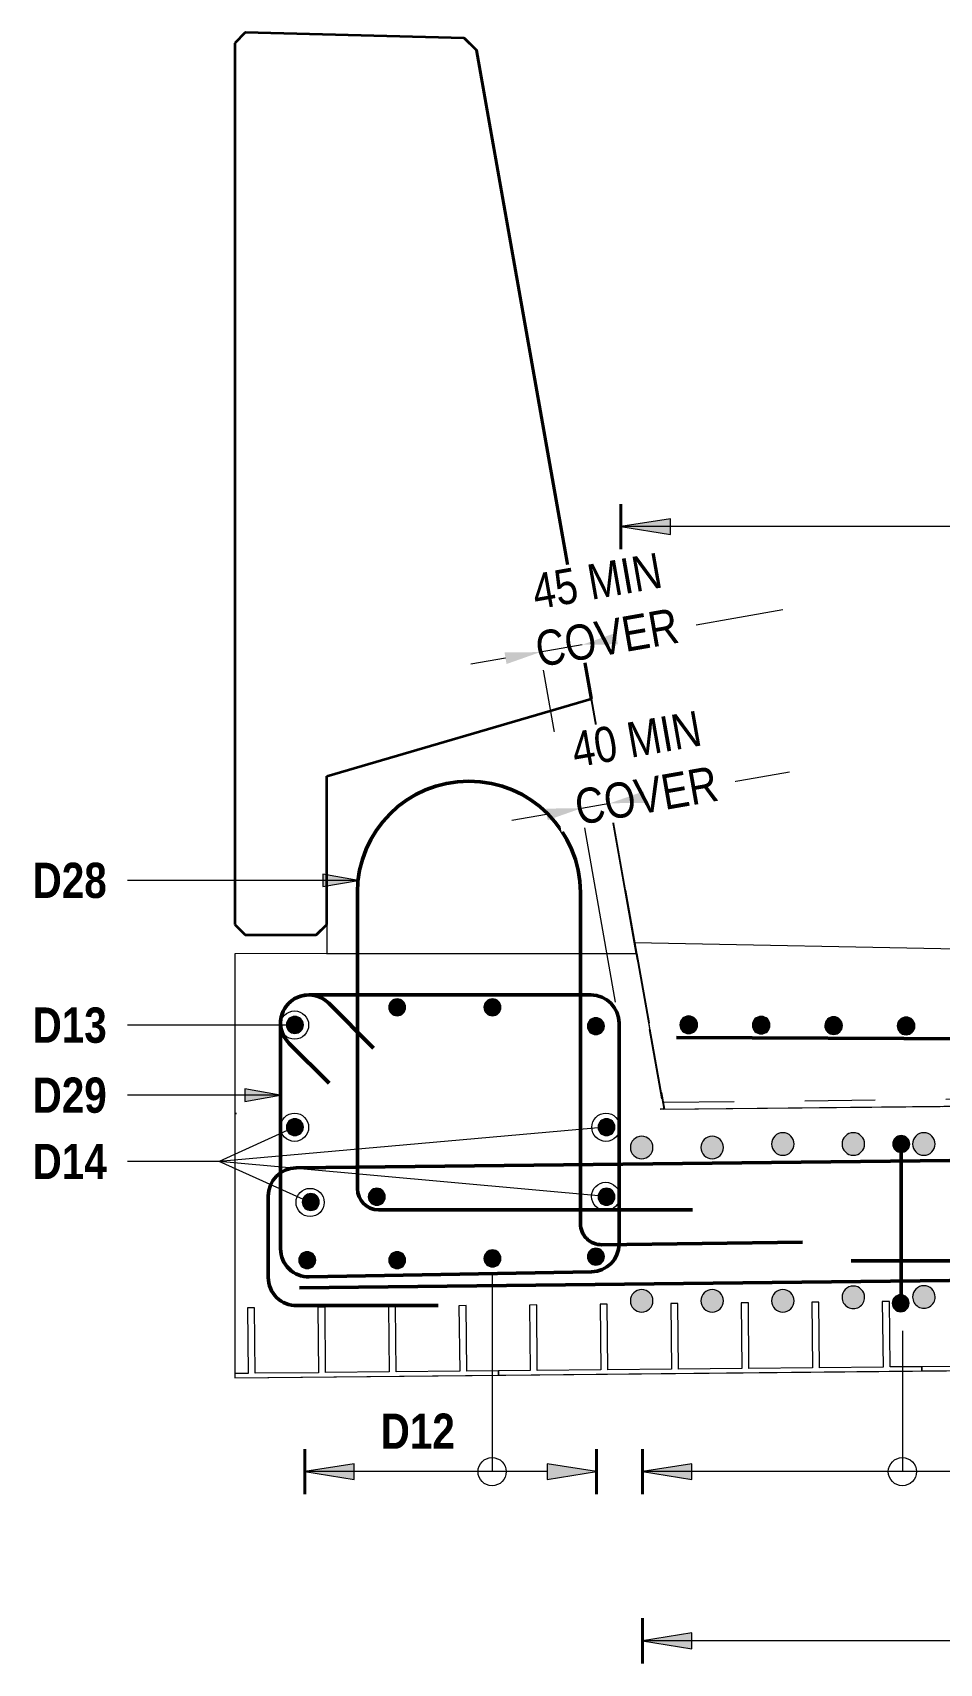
# Model space of a CAD drawing. Header units: metres. Extents: x 577 to 630, y 3 to 1710.
# Drawn here: x 604.981 to 606.266, y 18.444 to 20.757 of the extents above; entities that cross this region are included whole.
import ezdxf

# ---------------------------------------------------------------- set-up
doc = ezdxf.new("R2010")
doc.units = ezdxf.units.M
doc.linetypes.add('JacobsDash', pattern=[0.0045, 0.003, -0.0015])
doc.layers.get('Defpoints').update_dxf_attribs({"color": 41})
for name, color, linetype, lineweight in [('BRIDGE-FRAMING-LINE-18-HID', 7, 'JacobsDash', 18), ('D-BDGE', 7, 'Continuous', 13), ('D-BDGE-FLOOR', 7, 'Continuous', 50), ('D-BDGE-FLOOR-HID', 7, 'JacobsDash', 18), ('D-BDGE-FRAMING', 7, 'Continuous', 50), ('D-BDGE-GEN-MOD', 7, 'Continuous', 35), ('D-BDGE-LINE', 7, 'Continuous', 9), ('D-ENHA-TEXT', 7, 'Continuous', 9), ('D-ENHA-TEXT-DIMS', 7, 'Continuous', 9)]:
    doc.layers.add(name, color=color, linetype=linetype, lineweight=lineweight)
doc.styles.add('Arial Narrow_2', font='ARIALN.TTF', dxfattribs={"height": 0.05})
doc.styles.add('Arial Narrow_B_1', font='ARIALNB.TTF', dxfattribs={"height": 0.05})
doc.dimstyles.new('Dimension_Standard_O__mm__3', dxfattribs={"dimscale": 0.3048, "dimtxt": 0.051172, "dimasz": 0.164042, "dimexe": 0.15748, "dimexo": 0.098425, "dimgap": 0.098425, "dimtad": 1, "dimdec": 0, "dimlfac": 1000, "dimzin": 0, "dimdsep": 46, "dimtxsty": 'Arial Narrow_2', "dimsah": 1, "dimcen": 0.09, "dimaunit": 1, "dimadec": 4, "dimazin": 0, "dimtfac": 1, "dimtdec": 4, "dimtix": 1, "dimtmove": 2, "dimatfit": 3, "dimfxl": 1, "dimtvp": 1, "dimtfill": 1, "dimtolj": 1, "dimtzin": 0, "dimlwd": 18, "dimlwe": 18, "dimarcsym": 2})

# ---------------------------------------------------------------- blocks, each defined once
blk = doc.blocks.new('08_ADC_Barrier_Precast_T2D_MBP-02-B - MBP-02-B-7218689-DRG-1095 SECTION 1')
at = {"layer": 'D-BDGE-GEN-MOD'}
for p, q in [((-1689.4537, 20.7571), (-1689.4687, 20.7421)), ((-1689.1434, 20.7494), (-1689.4537, 20.7571)), ((-1689.4533, 20.7571), (-1689.4537, 20.7571)), ((-1689.4687, 20.7421), (-1689.4687, 19.4921)), ((-1689.1262, 20.7323), (-1689.1434, 20.7494)), ((-1689.1434, 20.7494), (-1689.143, 20.7494)), ((-1689.143, 20.7494), (-1689.1258, 20.7323)), ((-1688.9635, 19.8122), (-1689.1262, 20.7323)), ((-1689.1258, 20.7323), (-1689.1262, 20.7323)), ((-1689.1258, 20.7323), (-1688.9631, 19.8122)), ((-1689.3381, 19.7021), (-1688.9635, 19.8122)), ((-1688.9631, 19.8122), (-1688.9635, 19.8122)), ((-1689.3381, 19.4921), (-1689.3381, 19.7021)), ((-1689.4687, 19.4921), (-1689.4537, 19.4771)), ((-1689.3532, 19.4771), (-1689.3381, 19.4921)), ((-1689.3382, 19.4917), (-1689.3528, 19.4771)), ((-1689.4537, 19.4771), (-1689.3532, 19.4771)), ((-1689.3528, 19.4771), (-1689.3532, 19.4771))]:
    blk.add_line(p, q, dxfattribs=at)
blk = doc.blocks.new('07_STR_DPS_PermadecPanel - 07_STR_DPS_PermadecPanel-5973116-DRG-1095 SECTION 1')
at = {"layer": 'D-BDGE-FRAMING', "lineweight": 13}
for p, q in [((-1688.4408, 18.9581), (-1688.4508, 18.958)), ((-1688.4508, 18.958), (-1688.4498, 18.865)), ((-1688.4398, 18.8651), (-1688.4408, 18.9581)), ((-1688.3408, 18.9591), (-1688.3508, 18.959)), ((-1688.3508, 18.959), (-1688.3499, 18.866)), ((-1688.3399, 18.8661), (-1688.3408, 18.9591)), ((-1688.2408, 18.9601), (-1688.2508, 18.96)), ((-1688.2508, 18.96), (-1688.2499, 18.867)), ((-1688.2399, 18.8671), (-1688.2408, 18.9601)), ((-1688.1408, 18.9611), (-1688.1508, 18.961)), ((-1688.1508, 18.961), (-1688.1499, 18.868)), ((-1688.1399, 18.8681), (-1688.1408, 18.9611)), ((-1688.0408, 18.9621), (-1688.0508, 18.962)), ((-1688.0508, 18.962), (-1688.0499, 18.869)), ((-1688.0399, 18.8691), (-1688.0408, 18.9621)), ((-1687.9408, 18.9631), (-1687.9508, 18.963)), ((-1687.9508, 18.963), (-1687.9499, 18.87)), ((-1687.9399, 18.8701), (-1687.9408, 18.9631)), ((-1688.4498, 18.865), (-1688.4948, 18.8646)), ((-1688.4948, 18.8586), (-1687.8948, 18.8646)), ((-1688.4948, 18.8646), (-1688.4948, 18.8586)), ((-1688.3499, 18.866), (-1688.4398, 18.8651)), ((-1688.2499, 18.867), (-1688.3399, 18.8661)), ((-1688.1499, 18.868), (-1688.2399, 18.8671)), ((-1688.0499, 18.869), (-1688.1399, 18.8681)), ((-1687.9499, 18.87), (-1688.0399, 18.8691)), ((-1687.8949, 18.8706), (-1687.9399, 18.8701)), ((-1687.8948, 18.8646), (-1687.8949, 18.8706))]:
    blk.add_line(p, q, dxfattribs=at)
blk = doc.blocks.new('Upstand North - Upstand North-7372798-DRG-1095 SECTION 1')
at = {"layer": 'BRIDGE-FRAMING-LINE-18-HID', "lineweight": 13}
for p, q in [((-1688.9631, 19.8124), (-1688.9635, 19.8124)), ((-1689.3382, 19.7023), (-1689.3382, 19.7021)), ((-1688.9019, 19.466), (-1688.8992, 19.4507))]:
    blk.add_line(p, q, dxfattribs=at)
at = {"layer": 'D-BDGE-FRAMING', "lineweight": 13}
for p, q in [((-1688.9635, 19.8124), (-1689.3382, 19.7023)), ((-1688.8995, 19.4507), (-1688.9635, 19.8122)), ((-1688.9631, 19.8122), (-1688.9019, 19.4661)), ((-1689.3382, 19.4921), (-1689.3382, 19.4504)), ((-1689.3382, 19.4504), (-1688.8995, 19.4507))]:
    blk.add_line(p, q, dxfattribs=at)
blk = doc.blocks.new('CS_DET_Reinf_Bar Section_Solid - Reo Dot 32-6113454-DRG-1095 SECTION 1')
at = {"layer": 'D-BDGE-LINE'}
blk.add_hatch(color=256, dxfattribs=at).paths.add_polyline_path([(-1688.7919, 18.942), (-1688.7878, 18.9426), (-1688.7839, 18.9441), (-1688.7806, 18.9467), (-1688.7781, 18.95), (-1688.7765, 18.9539), (-1688.7759, 18.958), (-1688.7765, 18.9621), (-1688.7781, 18.966), (-1688.7806, 18.9693), (-1688.7839, 18.9719), (-1688.7878, 18.9735), (-1688.7919, 18.974), (-1688.7961, 18.9735), (-1688.7999, 18.9719), (-1688.8033, 18.9693), (-1688.8058, 18.966), (-1688.8074, 18.9621), (-1688.8079, 18.958), (-1688.8074, 18.9539), (-1688.8058, 18.95), (-1688.8033, 18.9467), (-1688.7999, 18.9441), (-1688.7961, 18.9426)])
for start, end in [(0, 180), (180, 0)]:
    blk.add_arc((-1688.7919, 18.958), 0.016, start, end, dxfattribs=at)
blk = doc.blocks.new('CS_DET_Reinf_Bar Section_Solid - Reo Dot 24-6224135-DRG-1095 SECTION 1')
at = {"layer": 'D-BDGE-LINE'}
blk.add_hatch(color=256, dxfattribs=at).paths.add_polyline_path([(-1688.9567, 19.0087), (-1688.9536, 19.0091), (-1688.9507, 19.0103), (-1688.9482, 19.0122), (-1688.9463, 19.0147), (-1688.9451, 19.0176), (-1688.9447, 19.0207), (-1688.9451, 19.0238), (-1688.9466, 19.027), (-1688.9482, 19.0292), (-1688.9507, 19.0311), (-1688.9536, 19.0323), (-1688.9567, 19.0327), (-1688.9598, 19.0323), (-1688.9627, 19.0311), (-1688.9652, 19.0292), (-1688.9671, 19.0267), (-1688.9683, 19.0238), (-1688.9687, 19.0207), (-1688.9683, 19.0176), (-1688.9671, 19.0147), (-1688.9652, 19.0122), (-1688.9627, 19.0103), (-1688.9598, 19.0091)])
for start, end in [(0, 180), (180, 0)]:
    blk.add_arc((-1688.9567, 19.0207), 0.012, start, end, dxfattribs=at)
blk = doc.blocks.new('Repeating Detail - Reo Dot_Scale 25_Section-1695670-DRG-1095 SECTION 1')
at = {"layer": 'D-BDGE-LINE'}
for points in [[(-1688.8253, 19.3371), (-1688.822, 19.3375), (-1688.819, 19.3388), (-1688.8164, 19.3407), (-1688.8144, 19.3433), (-1688.8131, 19.3463), (-1688.8127, 19.3496), (-1688.8131, 19.3528), (-1688.8143, 19.3558), (-1688.8163, 19.3584), (-1688.8189, 19.3604), (-1688.8219, 19.3617), (-1688.8251, 19.3621), (-1688.8284, 19.3617), (-1688.8314, 19.3605), (-1688.834, 19.3585), (-1688.836, 19.3559), (-1688.8373, 19.3529), (-1688.8377, 19.3497), (-1688.8373, 19.3465), (-1688.8361, 19.3434), (-1688.8341, 19.3408), (-1688.8315, 19.3388), (-1688.8285, 19.3376)], [(-1688.7226, 19.3366), (-1688.7193, 19.337), (-1688.7163, 19.3382), (-1688.7137, 19.3402), (-1688.7117, 19.3428), (-1688.7104, 19.3458), (-1688.71, 19.349), (-1688.7104, 19.3523), (-1688.7116, 19.3553), (-1688.7136, 19.3579), (-1688.7162, 19.3599), (-1688.7192, 19.3611), (-1688.7224, 19.3616), (-1688.7257, 19.3612), (-1688.7287, 19.3599), (-1688.7313, 19.358), (-1688.7333, 19.3554), (-1688.7345, 19.3524), (-1688.735, 19.3492), (-1688.7346, 19.3459), (-1688.7333, 19.3429), (-1688.7314, 19.3403), (-1688.7288, 19.3383), (-1688.7258, 19.337)], [(-1688.6198, 19.336), (-1688.6166, 19.3364), (-1688.6136, 19.3377), (-1688.611, 19.3397), (-1688.609, 19.3422), (-1688.6077, 19.3452), (-1688.6073, 19.3485), (-1688.6077, 19.3517), (-1688.6089, 19.3547), (-1688.6109, 19.3573), (-1688.6135, 19.3593), (-1688.6165, 19.3606), (-1688.6197, 19.361), (-1688.6229, 19.3606), (-1688.626, 19.3594), (-1688.6286, 19.3574), (-1688.6306, 19.3548), (-1688.6318, 19.3518), (-1688.6323, 19.3486), (-1688.6319, 19.3454), (-1688.6306, 19.3423), (-1688.6287, 19.3397), (-1688.6261, 19.3377), (-1688.6231, 19.3365)], [(-1688.5171, 19.3355), (-1688.5139, 19.3359), (-1688.5109, 19.3371), (-1688.5083, 19.3391), (-1688.5063, 19.3417), (-1688.505, 19.3447), (-1688.5046, 19.3479), (-1688.505, 19.3512), (-1688.5062, 19.3542), (-1688.5082, 19.3568), (-1688.5108, 19.3588), (-1688.5138, 19.36), (-1688.517, 19.3605), (-1688.5202, 19.3601), (-1688.5233, 19.3589), (-1688.5259, 19.3569), (-1688.5279, 19.3543), (-1688.5291, 19.3513), (-1688.5296, 19.3481), (-1688.5292, 19.3448), (-1688.5279, 19.3418), (-1688.5259, 19.3392), (-1688.5234, 19.3372), (-1688.5204, 19.3359)]]:
    blk.add_hatch(color=256, dxfattribs=at).paths.add_polyline_path(points)
for centre, start, end in [((-1688.8252, 19.3496), 89.6949, 269.6949), ((-1688.8252, 19.3496), 269.6949, 89.6949), ((-1688.7225, 19.3491), 89.6949, 269.6949), ((-1688.7225, 19.3491), 269.6949, 89.6949), ((-1688.6198, 19.3485), 89.6949, 269.6949), ((-1688.6198, 19.3485), 269.6949, 89.6949), ((-1688.5171, 19.348), 89.6949, 269.6949), ((-1688.5171, 19.348), 269.6949, 89.6949)]:
    blk.add_arc(centre, 0.0125, start, end, dxfattribs=at)
blk = doc.blocks.new('CS_Reinforcement Extents Dim - CS_Reinforcement Extents Dim-6475463-DRG-1095 SECTION 1')
at = {"layer": 'D-BDGE-LINE'}
for points in [[(-1688.8512, 20.0451), (-1688.8512, 20.0674), (-1688.9212, 20.0563)], [(-1686.7812, 20.0451), (-1686.7112, 20.0563), (-1686.7812, 20.0674)]]:
    blk.add_hatch(color=256, dxfattribs=at).paths.add_polyline_path(points)
at = {"layer": 'D-BDGE-LINE', "lineweight": 40}
for p, q in [((-1688.9212, 20.0243), (-1688.9212, 20.0883)), ((-1686.7112, 20.0245), (-1686.7112, 20.0883))]:
    blk.add_line(p, q, dxfattribs=at)
at = {"layer": 'D-BDGE-LINE', "lineweight": 18}
for p, q in [((-1688.8512, 20.0674), (-1688.9212, 20.0563)), ((-1688.8512, 20.0451), (-1688.8512, 20.0674)), ((-1686.7812, 20.0674), (-1686.7812, 20.0451)), ((-1686.7112, 20.0563), (-1686.7812, 20.0674)), ((-1688.9212, 20.0563), (-1688.8512, 20.0451)), ((-1686.7812, 20.0563), (-1688.9212, 20.0563)), ((-1686.7812, 20.0451), (-1686.7112, 20.0563))]:
    blk.add_line(p, q, dxfattribs=at)
blk = doc.blocks.new('CS_Reinforcement Extents Dim - CS_Reinforcement Extents Dim-6476066-DRG-1095 SECTION 1')
at = {"layer": 'D-BDGE-LINE'}
for points in [[(-1689.2994, 18.7046), (-1689.2994, 18.7269), (-1689.3694, 18.7157)], [(-1689.026, 18.7046), (-1688.956, 18.7157), (-1689.026, 18.7269)]]:
    blk.add_hatch(color=256, dxfattribs=at).paths.add_polyline_path(points)
at = {"layer": 'D-BDGE-LINE', "lineweight": 40}
for p, q in [((-1689.3694, 18.6837), (-1689.3694, 18.7477)), ((-1688.956, 18.684), (-1688.956, 18.7477))]:
    blk.add_line(p, q, dxfattribs=at)
at = {"layer": 'D-BDGE-LINE', "lineweight": 18}
for p, q in [((-1689.2994, 18.7269), (-1689.3694, 18.7157)), ((-1689.3694, 18.7157), (-1689.2994, 18.7046)), ((-1689.026, 18.7157), (-1689.3694, 18.7157)), ((-1689.2994, 18.7046), (-1689.2994, 18.7269)), ((-1689.026, 18.7269), (-1689.026, 18.7046)), ((-1688.956, 18.7157), (-1689.026, 18.7269)), ((-1689.026, 18.7046), (-1688.956, 18.7157))]:
    blk.add_line(p, q, dxfattribs=at)
blk = doc.blocks.new('CS_Reinforcement Extents Dim - CS_Reinforcement Extents Dim-6476557-DRG-1095 SECTION 1')
at = {"layer": 'D-BDGE-LINE'}
for points in [[(-1688.8207, 18.7046), (-1688.8207, 18.7269), (-1688.8907, 18.7157)], [(-1688.0606, 18.7046), (-1687.9906, 18.7157), (-1688.0606, 18.7269)]]:
    blk.add_hatch(color=256, dxfattribs=at).paths.add_polyline_path(points)
at = {"layer": 'D-BDGE-LINE', "lineweight": 40}
for p, q in [((-1688.8907, 18.6837), (-1688.8907, 18.7477)), ((-1687.9906, 18.684), (-1687.9906, 18.7477))]:
    blk.add_line(p, q, dxfattribs=at)
at = {"layer": 'D-BDGE-LINE', "lineweight": 18}
for p, q in [((-1688.8207, 18.7269), (-1688.8907, 18.7157)), ((-1688.8907, 18.7157), (-1688.8207, 18.7046)), ((-1688.0606, 18.7157), (-1688.8907, 18.7157)), ((-1688.8207, 18.7046), (-1688.8207, 18.7269)), ((-1688.0606, 18.7269), (-1688.0606, 18.7046)), ((-1687.9906, 18.7157), (-1688.0606, 18.7269)), ((-1688.0606, 18.7046), (-1687.9906, 18.7157))]:
    blk.add_line(p, q, dxfattribs=at)
blk = doc.blocks.new('CS_Reinforcement Extents Dim - CS_Reinforcement Extents Dim-6476920-DRG-1095 SECTION 1')
at = {"layer": 'D-BDGE-LINE'}
for points in [[(-1688.8207, 18.4646), (-1688.8207, 18.4869), (-1688.8907, 18.4757)], [(-1686.7607, 18.4646), (-1686.6907, 18.4757), (-1686.7607, 18.4869)]]:
    blk.add_hatch(color=256, dxfattribs=at).paths.add_polyline_path(points)
at = {"layer": 'D-BDGE-LINE', "lineweight": 40}
for p, q in [((-1688.8907, 18.4437), (-1688.8907, 18.5077)), ((-1686.6907, 18.444), (-1686.6907, 18.5077))]:
    blk.add_line(p, q, dxfattribs=at)
at = {"layer": 'D-BDGE-LINE', "lineweight": 18}
for p, q in [((-1688.8207, 18.4869), (-1688.8907, 18.4757)), ((-1688.8207, 18.4646), (-1688.8207, 18.4869)), ((-1686.7607, 18.4869), (-1686.7607, 18.4646)), ((-1686.6907, 18.4757), (-1686.7607, 18.4869)), ((-1688.8907, 18.4757), (-1688.8207, 18.4646)), ((-1686.7607, 18.4757), (-1688.8907, 18.4757)), ((-1686.7607, 18.4646), (-1686.6907, 18.4757))]:
    blk.add_line(p, q, dxfattribs=at)
blk = doc.blocks.new('DIMBLOCK9-DRG-1095 SECTION 1')
at = {"layer": 'D-ENHA-TEXT-DIMS', "color": 0, "lineweight": 18, "transparency": 16777216}
for p, q in [((605.7311, 19.7026), (605.6919, 19.9256)), ((605.8002, 19.6566), (605.7512, 19.936)), ((605.8087, 19.8974), (605.858, 19.906)), ((605.651, 19.8697), (605.6017, 19.861))]:
    blk.add_line(p, q, dxfattribs=at)
at = {"layer": 'Defpoints', "color": 0, "transparency": 16777216}
for p in [(605.7363, 19.673), (605.8054, 19.6271)]:
    blk.add_point(p, dxfattribs=at)
at = {"layer": 'D-ENHA-TEXT-DIMS', "color": 0, "lineweight": 18, "transparency": 16777216, "insert": (605.7876, 19.9388), "char_height": 0.05, "width": 0.244649, "attachment_point": 5, "rotation": 9.9599, "line_spacing_factor": 0.974696, "style": 'Arial Narrow_2', "bg_fill": 3, "box_fill_scale": 1.1, "bg_fill_color": 256, "bg_fill_true_color": 13158600, "bg_fill_transparency": 0}
blk.add_mtext('\\A1;45 MIN\\PCOVER', dxfattribs=at)
at = {"layer": 'D-ENHA-TEXT-DIMS', "color": 0, "lineweight": 18, "transparency": 16777216}
blk.add_line((605.7595, 19.8887), (605.7002, 19.8783), dxfattribs=at)
at = {"layer": 'D-ENHA-TEXT-DIMS', "color": 0, "transparency": 16777216}
for points in [[(605.8073, 19.9056), (605.8102, 19.8892), (605.7595, 19.8887)], [(605.6495, 19.8779), (605.6524, 19.8614), (605.7002, 19.8783)]]:
    blk.add_solid(points, dxfattribs=at)
at = {"layer": 'Defpoints', "color": 0, "transparency": 16777216}
blk.add_point((605.7002, 19.8783), dxfattribs=at)
blk = doc.blocks.new('DIMBLOCK11-DRG-1095 SECTION 1')
at = {"layer": 'D-ENHA-TEXT-DIMS', "color": 0, "lineweight": 18, "transparency": 16777216}
for p, q in [((605.8155, 19.57), (605.7907, 19.7112)), ((605.8068, 19.3815), (605.7502, 19.7041)), ((605.8482, 19.6725), (605.8975, 19.6812)), ((605.7092, 19.6481), (605.66, 19.6395))]:
    blk.add_line(p, q, dxfattribs=at)
at = {"layer": 'Defpoints', "color": 0, "transparency": 16777216}
for p in [(605.8206, 19.5404), (605.812, 19.352)]:
    blk.add_point(p, dxfattribs=at)
at = {"layer": 'D-ENHA-TEXT-DIMS', "color": 0, "lineweight": 18, "transparency": 16777216, "insert": (605.8435, 19.7147), "char_height": 0.05, "width": 0.244649, "attachment_point": 5, "rotation": 9.9599, "line_spacing_factor": 0.974696, "style": 'Arial Narrow_2', "bg_fill": 3, "box_fill_scale": 1.1, "bg_fill_color": 256, "bg_fill_true_color": 13158600, "bg_fill_transparency": 0}
blk.add_mtext('\\A1;40 MIN\\PCOVER', dxfattribs=at)
at = {"layer": 'D-ENHA-TEXT-DIMS', "color": 0, "lineweight": 18, "transparency": 16777216}
blk.add_line((605.7585, 19.6568), (605.799, 19.6639), dxfattribs=at)
at = {"layer": 'D-ENHA-TEXT-DIMS', "color": 0, "transparency": 16777216}
for points in [[(605.8468, 19.6808), (605.8497, 19.6643), (605.799, 19.6639)], [(605.7078, 19.6563), (605.7107, 19.6399), (605.7585, 19.6568)]]:
    blk.add_solid(points, dxfattribs=at)
at = {"layer": 'Defpoints', "color": 0, "transparency": 16777216}
blk.add_point((605.799, 19.6639), dxfattribs=at)

msp = doc.modelspace()

# ---------------------------------------------------------------- hatches: boundary and pattern name
at = {"layer": 'D-ENHA-TEXT'}
for points in [[(605.442, 19.5545), (605.392, 19.5633), (605.392, 19.5457)], [(605.3316, 19.2498), (605.2816, 19.2586), (605.2816, 19.2409)]]:
    msp.add_hatch(color=256, dxfattribs=at).paths.add_polyline_path(points)

# ---------------------------------------------------------------- linework, layer by layer
at = {"layer": 'D-BDGE', "lineweight": 18}
for p, q in [((605.8517, 19.9049), (606.0438, 19.9386)), ((605.8907, 19.68), (606.0533, 19.7086)), ((605.8752, 19.2299), (610.6336, 19.2777)), ((605.632, 18.9965), (605.632, 18.7157)), ((606.2135, 18.9157), (606.2135, 18.7157))]:
    msp.add_line(p, q, dxfattribs=at)
at = {"layer": 'D-BDGE', "lineweight": 50}
for p, q in [((605.441, 19.5372), (605.441, 19.1171)), ((605.7571, 19.5372), (605.7571, 19.0676)), ((605.772, 19.392), (605.3721, 19.392)), ((605.4004, 19.3803), (605.464, 19.3166)), ((605.3321, 19.352), (605.3321, 19.0319)), ((605.812, 19.352), (605.812, 19.039)), ((605.3445, 19.3231), (605.401, 19.2666)), ((609.5622, 19.315), (605.8935, 19.3316)), ((605.3542, 19.1466), (608.9247, 19.1864)), ((606.2117, 19.1685), (606.2117, 18.9665)), ((605.3146, 19.1066), (605.3146, 18.9913)), ((605.471, 19.0871), (605.916, 19.0871)), ((605.7875, 19.0376), (606.0721, 19.0412)), ((605.359, 18.9767), (608.9247, 19.0165)), ((605.3728, 18.9919), (605.7727, 18.999)), ((606.1408, 19.0147), (606.3008, 19.0147)), ((605.3553, 18.9513), (605.5553, 18.9513))]:
    msp.add_line(p, q, dxfattribs=at)
at = {"layer": 'D-BDGE', "linetype": 'JacobsDash', "lineweight": 25}
msp.add_line((605.8206, 19.5404), (605.8752, 19.2299), dxfattribs=at)
at = {"layer": 'D-BDGE', "linetype": 'JacobsDash', "lineweight": 18}
msp.add_line((605.8751, 19.2399), (610.6335, 19.2883), dxfattribs=at)
at = {"layer": 'D-BDGE', "lineweight": 18}
for centre in [(605.632, 18.7157), (606.2135, 18.7157)]:
    msp.add_circle(centre, 0.02, dxfattribs=at)
at = {"layer": 'D-BDGE', "lineweight": 50}
for centre, radius, start, end in [((605.599, 19.5372), 0.158, 0, 180), ((605.3721, 19.352), 0.04, 90, 226.2676), ((605.3721, 19.352), 0.04, 45, 180), ((605.772, 19.352), 0.04, 0, 90), ((605.3546, 19.1066), 0.04, 90.6387, 180), ((605.471, 19.1171), 0.03, 180, 270), ((605.7871, 19.0676), 0.03, 180, 270.7283), ((605.772, 19.039), 0.04, 271.0153, 0), ((605.3721, 19.0319), 0.04, 180, 271.0153), ((605.3546, 18.9913), 0.04, 180, 271.0153)]:
    msp.add_arc(centre, radius, start, end, dxfattribs=at)
at = {"layer": 'D-BDGE-FLOOR', "color": 252, "lineweight": 13, "true_color": 0x888888}
for p, q in [((609.6312, 19.3917), (605.8336, 19.4661)), ((605.8336, 19.4661), (605.8753, 19.2301)), ((605.8336, 19.4661), (605.834, 19.4661)), ((605.8367, 19.4507), (605.2671, 19.4503)), ((605.2671, 19.4503), (605.2671, 19.224)), ((605.2671, 19.4503), (605.2675, 19.4503)), ((605.8758, 19.2301), (605.8367, 19.4507)), ((605.8753, 19.2301), (609.6374, 19.269))]:
    msp.add_line(p, q, dxfattribs=at)
at = {"layer": 'D-BDGE-FLOOR', "lineweight": 13}
for p, q in [((605.2671, 19.2238), (605.2671, 18.8488)), ((605.2675, 19.2238), (605.2671, 19.2238))]:
    msp.add_line(p, q, dxfattribs=at)
at = {"layer": 'D-BDGE-FLOOR', "lineweight": 13, "flags": 128}
msp.add_lwpolyline([(605.2671, 18.8488), (606.7083, 18.8632), (608.1494, 18.8776), (609.5906, 18.892), (610.6336, 18.9025)], dxfattribs=at)
at = {"layer": 'D-BDGE-FLOOR-HID', "color": 252, "lineweight": 13, "true_color": 0x888888}
for p, q in [((605.8367, 19.4507), (605.8369, 19.4507)), ((605.8371, 19.4507), (605.8367, 19.4507)), ((605.8371, 19.4507), (605.8761, 19.2301)), ((605.2698, 19.224), (605.2675, 19.224)), ((605.8753, 19.2301), (605.8703, 19.23))]:
    msp.add_line(p, q, dxfattribs=at)
at = {"layer": 'D-BDGE-FLOOR-HID', "lineweight": 13}
msp.add_line((605.2675, 19.2238), (605.2698, 19.2238), dxfattribs=at)
at = {"layer": 'D-BDGE-FLOOR-HID', "lineweight": 13, "flags": 128}
msp.add_lwpolyline([(605.8703, 19.2298), (606.7086, 19.2382), (608.1497, 19.2526), (609.5908, 19.2671), (609.7227, 19.2684)], dxfattribs=at)
at = {"layer": 'D-BDGE-FRAMING', "lineweight": 13}
for p, q in [((605.2951, 18.9482), (605.2851, 18.9481)), ((605.2851, 18.9481), (605.286, 18.8551)), ((605.296, 18.8552), (605.2951, 18.9482)), ((605.3951, 18.9492), (605.3851, 18.9491)), ((605.3851, 18.9491), (605.386, 18.8561)), ((605.396, 18.8562), (605.3951, 18.9492)), ((605.4951, 18.9502), (605.4851, 18.9501)), ((605.4851, 18.9501), (605.486, 18.8571)), ((605.496, 18.8572), (605.4951, 18.9502)), ((605.595, 18.9512), (605.585, 18.9511)), ((605.585, 18.9511), (605.586, 18.8581)), ((605.596, 18.8582), (605.595, 18.9512)), ((605.6951, 18.9522), (605.6851, 18.9521)), ((605.6851, 18.9521), (605.686, 18.8591)), ((605.696, 18.8592), (605.6951, 18.9522)), ((605.7951, 18.9532), (605.7851, 18.9531)), ((605.7851, 18.9531), (605.786, 18.8601)), ((605.796, 18.8602), (605.7951, 18.9532)), ((605.8951, 18.9542), (605.8851, 18.9541)), ((605.8851, 18.9541), (605.886, 18.8611)), ((605.896, 18.8612), (605.8951, 18.9542)), ((605.9951, 18.9552), (605.9851, 18.9551)), ((605.9851, 18.9551), (605.986, 18.8621)), ((605.996, 18.8622), (605.9951, 18.9552)), ((606.0951, 18.9562), (606.0851, 18.9561)), ((606.0851, 18.9561), (606.086, 18.8631)), ((606.096, 18.8632), (606.0951, 18.9562)), ((606.195, 18.9572), (606.185, 18.9571)), ((606.185, 18.9571), (606.186, 18.8641)), ((606.196, 18.8642), (606.195, 18.9572)), ((605.286, 18.8551), (605.2671, 18.8549)), ((605.2671, 18.8549), (605.2671, 18.8489)), ((605.386, 18.8561), (605.296, 18.8552)), ((605.486, 18.8571), (605.396, 18.8562)), ((605.586, 18.8581), (605.496, 18.8572)), ((605.641, 18.8586), (605.596, 18.8582)), ((605.686, 18.8591), (605.641, 18.8586)), ((605.641, 18.8586), (605.6411, 18.8526)), ((605.641, 18.8526), (605.641, 18.8586)), ((605.6411, 18.8526), (606.241, 18.8586)), ((605.786, 18.8601), (605.696, 18.8592)), ((605.886, 18.8611), (605.796, 18.8602)), ((605.986, 18.8621), (605.896, 18.8612)), ((606.086, 18.8631), (605.996, 18.8622)), ((606.186, 18.8641), (606.096, 18.8632)), ((606.241, 18.8646), (606.196, 18.8642)), ((606.241, 18.8586), (606.241, 18.8646)), ((605.2671, 18.8489), (605.641, 18.8526))]:
    msp.add_line(p, q, dxfattribs=at)
at = {"layer": 'D-ENHA-TEXT'}
for p, q in [((605.1165, 19.5545), (605.1152, 19.5545)), ((605.442, 19.5545), (605.1165, 19.5545)), ((605.442, 19.5545), (605.392, 19.5633)), ((605.392, 19.5633), (605.392, 19.5457)), ((605.392, 19.5457), (605.442, 19.5545)), ((605.1165, 19.3492), (605.1152, 19.3492)), ((605.3519, 19.3492), (605.1165, 19.3492)), ((605.1165, 19.2498), (605.1152, 19.2498)), ((605.3316, 19.2498), (605.1165, 19.2498)), ((605.3316, 19.2498), (605.2816, 19.2586)), ((605.2816, 19.2586), (605.2816, 19.2409)), ((605.2816, 19.2409), (605.3316, 19.2498)), ((605.7932, 19.2042), (605.2452, 19.1557)), ((605.3519, 19.2042), (605.2452, 19.1557)), ((605.1165, 19.1557), (605.1152, 19.1557)), ((605.2452, 19.1557), (605.1165, 19.1557)), ((605.2452, 19.1557), (605.1165, 19.1557)), ((605.2452, 19.1557), (605.1165, 19.1557)), ((605.2452, 19.1557), (605.1165, 19.1557)), ((605.7929, 19.1062), (605.2452, 19.1557)), ((605.374, 19.0976), (605.2452, 19.1557))]:
    msp.add_line(p, q, dxfattribs=at)
for centre in [(605.3519, 19.3492), (605.3519, 19.2042), (605.7932, 19.2042), (605.374, 19.0976), (605.7929, 19.1062)]:
    msp.add_circle(centre, 0.02, dxfattribs=at)

# ---------------------------------------------------------------- block references
at = {"layer": 'BRIDGE-FRAMING-LINE-18-HID', "lineweight": 13}
msp.add_blockref('Upstand North - Upstand North-7372798-DRG-1095 SECTION 1', (2294.7358, 0), dxfattribs=at)
at = {"layer": 'D-BDGE-FRAMING', "lineweight": 13}
msp.add_blockref('07_STR_DPS_PermadecPanel - 07_STR_DPS_PermadecPanel-5973116-DRG-1095 SECTION 1', (2294.7358, 0), dxfattribs=at)
at = {"layer": 'D-BDGE-GEN-MOD'}
msp.add_blockref('08_ADC_Barrier_Precast_T2D_MBP-02-B - MBP-02-B-7218689-DRG-1095 SECTION 1', (2294.7358, 0), dxfattribs=at)
at = {"layer": 'D-BDGE-LINE'}
for name, p in [('CS_Reinforcement Extents Dim - CS_Reinforcement Extents Dim-6475463-DRG-1095 SECTION 1', (2294.7358, 0)), ('CS_DET_Reinf_Bar Section_Solid - Reo Dot 24-6224135-DRG-1095 SECTION 1', (2294.4541, 0.3537)), ('CS_DET_Reinf_Bar Section_Solid - Reo Dot 24-6224135-DRG-1095 SECTION 1', (2294.5891, 0.3537)), ('CS_DET_Reinf_Bar Section_Solid - Reo Dot 24-6224135-DRG-1095 SECTION 1', (2294.3091, 0.3287)), ('CS_DET_Reinf_Bar Section_Solid - Reo Dot 24-6224135-DRG-1095 SECTION 1', (2294.7358, 0.327)), ('Repeating Detail - Reo Dot_Scale 25_Section-1695670-DRG-1095 SECTION 1', (2294.7358, 0)), ('CS_DET_Reinf_Bar Section_Solid - Reo Dot 24-6224135-DRG-1095 SECTION 1', (2294.3091, 0.1837)), ('CS_DET_Reinf_Bar Section_Solid - Reo Dot 24-6224135-DRG-1095 SECTION 1', (2294.7508, 0.1837)), ('CS_DET_Reinf_Bar Section_Solid - Reo Dot 32-6113454-DRG-1095 SECTION 1', (2294.6358, 0.2175)), ('CS_DET_Reinf_Bar Section_Solid - Reo Dot 32-6113454-DRG-1095 SECTION 1', (2294.7358, 0.2175)), ('CS_DET_Reinf_Bar Section_Solid - Reo Dot 32-6113454-DRG-1095 SECTION 1', (2294.8358, 0.2225)), ('CS_DET_Reinf_Bar Section_Solid - Reo Dot 32-6113454-DRG-1095 SECTION 1', (2294.9358, 0.2225)), ('CS_DET_Reinf_Bar Section_Solid - Reo Dot 24-6224135-DRG-1095 SECTION 1', (2295.1685, 0.1598)), ('CS_DET_Reinf_Bar Section_Solid - Reo Dot 32-6113454-DRG-1095 SECTION 1', (2295.0358, 0.2225)), ('CS_DET_Reinf_Bar Section_Solid - Reo Dot 24-6224135-DRG-1095 SECTION 1', (2294.3316, 0.0775)), ('CS_DET_Reinf_Bar Section_Solid - Reo Dot 24-6224135-DRG-1095 SECTION 1', (2294.4251, 0.085)), ('CS_DET_Reinf_Bar Section_Solid - Reo Dot 24-6224135-DRG-1095 SECTION 1', (2294.7508, 0.085)), ('CS_DET_Reinf_Bar Section_Solid - Reo Dot 24-6224135-DRG-1095 SECTION 1', (2294.3266, -0.005)), ('CS_DET_Reinf_Bar Section_Solid - Reo Dot 24-6224135-DRG-1095 SECTION 1', (2294.4541, -0.005)), ('CS_DET_Reinf_Bar Section_Solid - Reo Dot 24-6224135-DRG-1095 SECTION 1', (2294.5891, -0.0025)), ('CS_DET_Reinf_Bar Section_Solid - Reo Dot 24-6224135-DRG-1095 SECTION 1', (2294.7358, 0)), ('CS_DET_Reinf_Bar Section_Solid - Reo Dot 32-6113454-DRG-1095 SECTION 1', (2294.6358, 0)), ('CS_DET_Reinf_Bar Section_Solid - Reo Dot 32-6113454-DRG-1095 SECTION 1', (2294.7358, 0)), ('CS_DET_Reinf_Bar Section_Solid - Reo Dot 32-6113454-DRG-1095 SECTION 1', (2294.8358, 0)), ('CS_DET_Reinf_Bar Section_Solid - Reo Dot 24-6224135-DRG-1095 SECTION 1', (2295.1677, -0.0661)), ('CS_Reinforcement Extents Dim - CS_Reinforcement Extents Dim-6476066-DRG-1095 SECTION 1', (2294.7358, 0)), ('CS_Reinforcement Extents Dim - CS_Reinforcement Extents Dim-6476557-DRG-1095 SECTION 1', (2294.7358, 0)), ('CS_Reinforcement Extents Dim - CS_Reinforcement Extents Dim-6476920-DRG-1095 SECTION 1', (2294.7358, 0))]:
    msp.add_blockref(name, p, dxfattribs=at)
at = {"layer": 'D-BDGE-LINE', "rotation": 0.2546382572318549}
for p in [(2295.0034, 7.5106), (2295.1034, 7.5111)]:
    msp.add_blockref('CS_DET_Reinf_Bar Section_Solid - Reo Dot 32-6113454-DRG-1095 SECTION 1', p, dxfattribs=at)

# ---------------------------------------------------------------- texts
at = {"layer": 'D-ENHA-TEXT', "char_height": 0.05, "attachment_point": 1, "style": 'Arial Narrow_B_1', "bg_fill": 3, "box_fill_scale": 1, "bg_fill_color": 256, "bg_fill_transparency": 0}
for s, insert in [('D28', (604.9807, 19.5795)), ('D29', (604.9807, 19.2748))]:
    msp.add_mtext(s, dxfattribs=dict(at, insert=insert))
at = {"layer": 'D-ENHA-TEXT', "char_height": 0.05, "attachment_point": 1, "style": 'Arial Narrow_B_1', "bg_fill": 3, "box_fill_scale": 1, "bg_fill_color": 256, "bg_fill_true_color": 13158600, "bg_fill_transparency": 0}
for s, insert in [('D13', (604.9807, 19.3742)), ('D14', (604.9807, 19.1807))]:
    msp.add_mtext(s, dxfattribs=dict(at, insert=insert))

# ---------------------------------------------------------------- next in the draw order: texts
at = {"layer": 'D-ENHA-TEXT', "insert": (605.474, 18.7981), "char_height": 0.05, "attachment_point": 1, "style": 'Arial Narrow_B_1', "bg_fill": 3, "box_fill_scale": 1, "bg_fill_color": 256, "bg_fill_true_color": 13158600, "bg_fill_transparency": 0}
msp.add_mtext('D12', dxfattribs=at)

# ---------------------------------------------------------------- next in the draw order: dimensions: what is measured, and where the dimension line sits
at = {"layer": 'D-ENHA-TEXT-DIMS', "lineweight": 18}
dim = msp.add_linear_dim(base=(605.7002, 19.8783), p1=(605.8054, 19.6271), p2=(605.7363, 19.673), angle=9.9599, text='45 MIN\\XCOVER', dimstyle='Dimension_Standard_O__mm__3', override={"dimpost": '<>', "dimfxl": 0.083031}, dxfattribs=at)
dim.commit()
dim.dimension.update_dxf_attribs({"geometry": 'DIMBLOCK9-DRG-1095 SECTION 1', "text_midpoint": (605.7876, 19.9388), "dimtype": 160, "text_rotation": 9.9599})

# ---------------------------------------------------------------- next in the draw order: dimensions: what is measured, and where the dimension line sits
dim = msp.add_linear_dim(base=(605.799, 19.6639), p1=(605.812, 19.352), p2=(605.8206, 19.5404), angle=9.9599, text='40 MIN\\XCOVER', dimstyle='Dimension_Standard_O__mm__3', override={"dimpost": '<>', "dimfxl": 0.188659}, dxfattribs=at)
dim.commit()
dim.dimension.update_dxf_attribs({"geometry": 'DIMBLOCK11-DRG-1095 SECTION 1', "text_midpoint": (605.8435, 19.7147), "dimtype": 160, "text_rotation": 9.9599})

doc.saveas('drawing.dxf')
